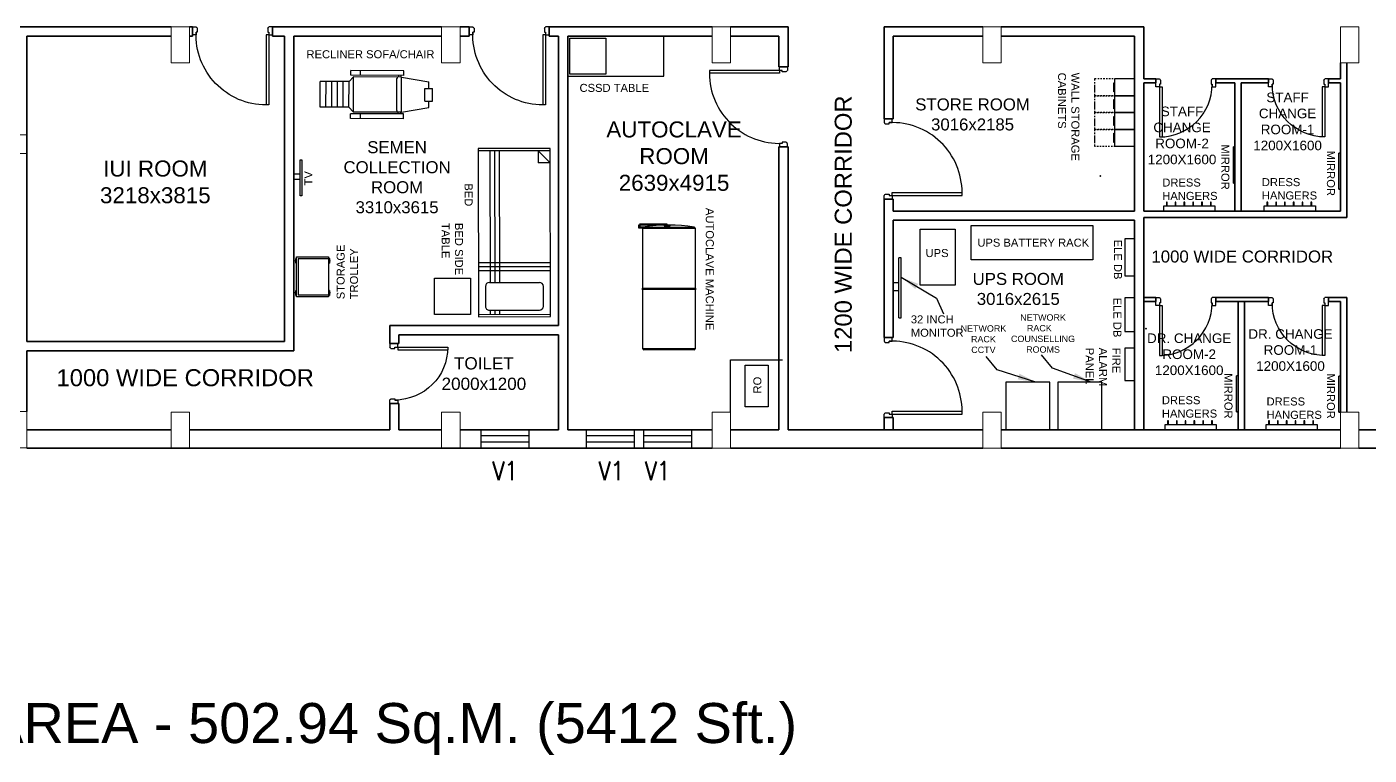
# Model space of a CAD drawing. Extents: x 2733443 to 3206532, y -1516114 to -1264405.
# Drawn here: x 2995342 to 3012115, y -1505998 to -1496903 of the extents above; entities that cross this region are included whole.
import ezdxf
from ezdxf.enums import TextEntityAlignment as Align

# ---------------------------------------------------------------- set-up
doc = ezdxf.new("R2010")
doc.units = 0
doc.header["$MEASUREMENT"] = 0
doc.linetypes.add('1', pattern=[0, 0, 0])
doc.linetypes.add('HIDDEN', pattern=[0.375, 0.25, -0.125])
doc.layers.get('0').update_dxf_attribs({"color": 250, "linetype": '1'})
for name, color, linetype, lineweight in [('Column', 162, 'Continuous', 13), ('medical equipment', 171, 'Continuous', 25), ('toi-fix', 46, 'Continuous', 9), ('WALL', 7, '1', 35)]:
    doc.layers.add(name, color=color, linetype=linetype, lineweight=lineweight)
for name, color, linetype in [('DOOR', 40, 'Continuous'), ('fun-text', 250, 'Continuous'), ('furniture', 33, 'Continuous'), ('TEXT', 5, '1'), ('V1', 7, 'Continuous')]:
    doc.layers.add(name, color=color, linetype=linetype)
doc.styles.add('ARIAL', font='arial.ttf')
doc.styles.add('ROMANS', font='romans.shx')
doc.dimstyles.get("Standard").update_dxf_attribs({"dimscale": 1.5, "dimtxt": 150, "dimasz": 150, "dimexe": 100, "dimexo": 100, "dimgap": 0.25, "dimtad": 0, "dimdec": 0, "dimzin": 0, "dimdsep": 46, "dimtxsty": 'ARIAL', "dimcen": 0.09, "dimdle": 100, "dimclrd": 7, "dimclre": 7, "dimclrt": 7, "dimadec": 0, "dimazin": 0, "dimtfac": 1, "dimtdec": 0, "dimtofl": 0, "dimtmove": 0, "dimatfit": 3, "dimfxl": 1, "dimtolj": 1, "dimtzin": 0, "dimarcsym": 0})

# ---------------------------------------------------------------- blocks, each defined once
blk = doc.blocks.new('A$C19B8274B')
at = {"layer": 'DOOR'}
for p, q in [((-45, 925), (-80, 925)), ((-80, 50), (-80, 925)), ((-45, 50), (-45, 925)), ((-45, 50), (-80, 50)), ((-955, -50), (-955, -47.5)), ((-940, -35), (-942.5, -35)), ((-60, -35), (-57.5, -35)), ((-45, -50), (-45, -47.5))]:
    blk.add_line(p, q, dxfattribs=at)
for points in [[(-940, 15), (-955, 15), (-955, 50), (-1000, 50), (-1000, -50), (-955, -50)], [(-940, -35), (-940, 15)], [(-60, 15), (-45, 15), (-45, 50), (0, 50), (0, -50), (-45, -50)], [(-60, -35), (-60, 15)]]:
    blk.add_lwpolyline(points, dxfattribs=at)
at = {"layer": 'DOOR', "color": 145}
blk.add_arc((-80, 50), 875, 90, 182.29244, dxfattribs=at)
at = {"layer": 'DOOR'}
for centre, start, end in [((-955, -35), 270, 0), ((-45, -35), 180, 270)]:
    blk.add_arc(centre, 12.5, start, end, dxfattribs=at)
blk = doc.blocks.new('750')
at = {"layer": 'DOOR'}
for p, q in [((-50, 705), (-47.5, 705)), ((-35, 690), (-35, 692.5)), ((-50, 45), (-47.5, 45)), ((-35, 60), (-35, 57.5)), ((50, 45), (50, 80)), ((50, 80), (675, 80)), ((50, 45), (675, 45)), ((675, 45), (675, 80))]:
    blk.add_line(p, q, dxfattribs=at)
for points in [[(15, 690), (15, 705), (50, 705), (50, 750), (-50, 750), (-50, 705)], [(-35, 690), (15, 690)], [(15, 60), (15, 45), (50, 45), (50, 0), (-50, 0), (-50, 45)], [(-35, 60), (15, 60)]]:
    blk.add_lwpolyline(points, dxfattribs=at)
for centre, start, end in [((-35, 705), 180, 270), ((-35, 45), 90, 180)]:
    blk.add_arc(centre, 12.5, start, end, dxfattribs=at)
at = {"layer": 'DOOR', "color": 145}
blk.add_arc((15, 45), 660, 0, 90, dxfattribs=at)
blk = doc.blocks.new('*U66')
at = {"layer": 'medical equipment', "linetype": 'ByBlock'}
for p, q in [((5, 22), (-5, 22)), ((-5, 22), (-5, -22)), ((5, -22), (5, 22))]:
    blk.add_line(p, q, dxfattribs=at)
blk = doc.blocks.new('*U67')
at = {"layer": 'medical equipment', "color": 0, "linetype": 'ByBlock', "lineweight": -2, "transparency": 16777216}
for p in [(0, 0), (110, 0), (220, 0), (330, 0), (440, 0), (550, 0)]:
    blk.add_blockref('*U66', p, dxfattribs=at)
blk = doc.blocks.new('*U68')
at = {"layer": 'medical equipment', "linetype": 'ByBlock'}
for p, q in [((5, 22), (-5, 22)), ((-5, 22), (-5, -22)), ((5, -22), (5, 22))]:
    blk.add_line(p, q, dxfattribs=at)
blk = doc.blocks.new('*U69')
at = {"layer": 'medical equipment', "color": 0, "linetype": 'ByBlock', "lineweight": -2, "transparency": 16777216}
for p in [(0, 0), (110, 0), (220, 0), (330, 0), (440, 0), (550, 0)]:
    blk.add_blockref('*U68', p, dxfattribs=at)
blk = doc.blocks.new('*U70')
at = {"layer": 'medical equipment', "linetype": 'ByBlock'}
for p, q in [((5, 22), (-5, 22)), ((-5, 22), (-5, -22)), ((5, -22), (5, 22))]:
    blk.add_line(p, q, dxfattribs=at)
blk = doc.blocks.new('*U71')
at = {"layer": 'medical equipment', "color": 0, "linetype": 'ByBlock', "lineweight": -2, "transparency": 16777216}
for p in [(0, 0), (110, 0), (220, 0), (330, 0), (440, 0), (550, 0)]:
    blk.add_blockref('*U70', p, dxfattribs=at)
blk = doc.blocks.new('*U72')
at = {"layer": 'medical equipment', "linetype": 'ByBlock'}
for p, q in [((5, 22), (-5, 22)), ((-5, 22), (-5, -22)), ((5, -22), (5, 22))]:
    blk.add_line(p, q, dxfattribs=at)
blk = doc.blocks.new('*U73')
at = {"layer": 'medical equipment', "color": 0, "linetype": 'ByBlock', "lineweight": -2, "transparency": 16777216}
for p in [(0, 0), (110, 0), (220, 0), (330, 0), (440, 0), (550, 0)]:
    blk.add_blockref('*U72', p, dxfattribs=at)
blk = doc.blocks.new('EQUIPMENT')
at = {"layer": 'furniture'}
for p, q in [((-29493, 5145), (-29493, 4645)), ((-29468, 5120), (-29018, 5120)), ((-29468, 4670), (-29468, 5120)), ((-29018, 5120), (-29018, 4670)), ((-28293, 4645), (-28293, 5145)), ((-31541, 4713), (-32203, 4716)), ((-32203, 4656), (-32203, 4716)), ((-32082, 4656), (-32081, 4716)), ((-31542, 4653), (-31541, 4713)), ((-32586, 4258), (-32585, 4578)), ((-32225, 4576), (-32585, 4578)), ((-32514, 4257), (-32513, 4577)), ((-32442, 4257), (-32441, 4577)), ((-32370, 4257), (-32369, 4577)), ((-32298, 4257), (-32297, 4577)), ((-32226, 4256), (-32225, 4576)), ((-32225, 4576), (-32169, 4636)), ((-31542, 4653), (-32203, 4656)), ((-32171, 4196), (-32169, 4636)), ((-31569, 4633), (-32169, 4636)), ((-31629, 4216), (-31627, 4617)), ((-31609, 4654), (-31609, 4634)), ((-31577, 4653), (-31577, 4633)), ((-31571, 4193), (-31569, 4633)), ((-31569, 4633), (-31229, 4572)), ((-31229, 4492), (-31229, 4572)), ((-29493, 4645), (-28293, 4645)), ((-29018, 4670), (-29468, 4670)), ((-31278, 4332), (-31277, 4492)), ((-31277, 4492), (-31181, 4492)), ((-31182, 4332), (-31181, 4492)), ((-32226, 4256), (-32586, 4258)), ((-32171, 4196), (-32226, 4256)), ((-31571, 4193), (-32171, 4196)), ((-31611, 4174), (-31611, 4194)), ((-31579, 4173), (-31579, 4193)), ((-31571, 4193), (-31230, 4252)), ((-31278, 4332), (-31182, 4332)), ((-31230, 4252), (-31230, 4332)), ((-31544, 4173), (-32205, 4176)), ((-32205, 4116), (-32205, 4176)), ((-31544, 4113), (-32205, 4116)), ((-32084, 4116), (-32084, 4176)), ((-31544, 4113), (-31544, 4173)), ((-29711, 3742), (-30611, 3741)), ((-30611, 3741), (-30608, 1641)), ((-29711, 3712), (-30611, 3711)), ((-30459, 2068), (-30461, 3711)), ((-30400, 2068), (-30402, 3712)), ((-30341, 2068), (-30343, 3712)), ((-29711, 3562), (-29861, 3712)), ((-29861, 3712), (-29861, 3562)), ((-29708, 1642), (-29711, 3742)), ((-29711, 3562), (-29861, 3562)), ((-22045, 2960), (-22045, 3026)), ((-22045, 3026), (-21405, 3026)), ((-21405, 3026), (-21405, 2960)), ((-20788, 2960), (-20788, 3026)), ((-20788, 3026), (-20148, 3026)), ((-20148, 3026), (-20148, 2960)), ((-28603, 2784), (-28603, 2747)), ((-28603, 2748), (-28603, 2784)), ((-28554, 2747), (-28603, 2747)), ((-28252, 2797), (-28590, 2797)), ((-28590, 2772), (-28590, 2759)), ((-28548, 2759), (-28590, 2759)), ((-28252, 2784), (-28578, 2784)), ((-28554, 1993), (-28554, 2747)), ((-28554, 2747), (-27901, 2747)), ((-28548, 2759), (-27907, 2759)), ((-28542, 2747), (-28542, 2759)), ((-28540, 2747), (-28540, 2759)), ((-28512, 2747), (-28512, 2759)), ((-28510, 2747), (-28510, 2759)), ((-28461, 2747), (-28461, 2759)), ((-28459, 2747), (-28459, 2759)), ((-28385, 2747), (-28385, 2759)), ((-28382, 2747), (-28382, 2759)), ((-28289, 2784), (-28289, 2777)), ((-28252, 2784), (-28289, 2777)), ((-28289, 2777), (-28214, 2777)), ((-28262, 2747), (-28262, 2759)), ((-28260, 2747), (-28260, 2759)), ((-28252, 2784), (-28252, 2797)), ((-28214, 2777), (-28252, 2784)), ((-28214, 2777), (-28214, 2783)), ((-28088, 2747), (-28088, 2759)), ((-28085, 2747), (-28085, 2759)), ((-28011, 2747), (-28011, 2759)), ((-28009, 2747), (-28009, 2759)), ((-27960, 2747), (-27960, 2759)), ((-27958, 2747), (-27958, 2759)), ((-27930, 2747), (-27930, 2759)), ((-27928, 2747), (-27928, 2759)), ((-27901, 2748), (-27901, 1993)), ((-29709, 2315), (-30609, 2314)), ((-29709, 2265), (-30609, 2264)), ((-29709, 2215), (-30609, 2214)), ((-30521, 2019), (-30520, 1771)), ((-30471, 2068), (-29846, 2069)), ((-29797, 1772), (-29797, 2019)), ((-28561, 1985), (-28561, 1988)), ((-27898, 1993), (-28556, 1993)), ((-27898, 1980), (-28556, 1980)), ((-28554, 1239), (-28554, 1980)), ((-28542, 1980), (-28542, 1993)), ((-28540, 1980), (-28540, 1993)), ((-28512, 1980), (-28512, 1993)), ((-28510, 1980), (-28510, 1993)), ((-28461, 1980), (-28461, 1993)), ((-28459, 1980), (-28459, 1993)), ((-28385, 1980), (-28385, 1993)), ((-28382, 1980), (-28382, 1993)), ((-28262, 1980), (-28262, 1993)), ((-28260, 1980), (-28260, 1993)), ((-28088, 1980), (-28088, 1993)), ((-28085, 1980), (-28085, 1993)), ((-28011, 1980), (-28011, 1993)), ((-28009, 1980), (-28009, 1993)), ((-27960, 1980), (-27960, 1993)), ((-27958, 1980), (-27958, 1993)), ((-27930, 1980), (-27930, 1993)), ((-27928, 1980), (-27928, 1993)), ((-27901, 1980), (-27901, 1239)), ((-27893, 1988), (-27893, 1985)), ((-30471, 1722), (-29846, 1723)), ((-30458, 1671), (-30458, 1722)), ((-30399, 1671), (-30399, 1722)), ((-30340, 1671), (-30340, 1722)), ((-30608, 1670), (-29708, 1671)), ((-30608, 1641), (-29708, 1642)), ((-27901, 1239), (-28554, 1239)), ((-28542, 1227), (-28542, 1239)), ((-27914, 1227), (-28541, 1227)), ((-28540, 1227), (-28540, 1239)), ((-28512, 1227), (-28512, 1239)), ((-28510, 1227), (-28510, 1239)), ((-28461, 1227), (-28461, 1239)), ((-28459, 1227), (-28459, 1239)), ((-28385, 1227), (-28385, 1239)), ((-28382, 1227), (-28382, 1239)), ((-28262, 1227), (-28262, 1239)), ((-28260, 1227), (-28260, 1239)), ((-28088, 1227), (-28088, 1239)), ((-28085, 1227), (-28085, 1239)), ((-28011, 1227), (-28011, 1239)), ((-28009, 1227), (-28009, 1239)), ((-27960, 1227), (-27960, 1239)), ((-27958, 1227), (-27958, 1239)), ((-27930, 1227), (-27930, 1239)), ((-27928, 1227), (-27928, 1239)), ((-27457, 450), (-27457, 1100)), ((-27457, 1100), (-26807, 1100)), ((-27277, 1035), (-26987, 1035)), ((-27277, 515), (-27277, 1035)), ((-26987, 1035), (-26987, 515)), ((-26987, 515), (-27277, 515)), ((-22029, 230), (-22029, 296)), ((-22029, 296), (-21389, 296)), ((-21389, 296), (-21389, 230)), ((-20766, 230), (-20766, 296)), ((-20766, 296), (-20126, 296)), ((-20126, 296), (-20126, 230))]:
    blk.add_line(p, q, dxfattribs=at)
at = {"layer": 'furniture', "linetype": 'Continuous', "lineweight": -3}
for p, q in [((-22888, 4611), (-22910, 4611)), ((-22910, 4611), (-22910, 4589)), ((-22910, 4571), (-22910, 4553)), ((-22910, 4536), (-22910, 4440)), ((-22853, 4611), (-22870, 4611)), ((-22818, 4611), (-22835, 4611)), ((-22782, 4611), (-22800, 4611)), ((-22747, 4611), (-22765, 4611)), ((-22712, 4611), (-22730, 4611)), ((-22677, 4611), (-22694, 4611)), ((-22668, 4562), (-22659, 4562)), ((-22668, 4449), (-22668, 4562)), ((-22409, 4611), (-22659, 4611)), ((-22659, 4611), (-22659, 4400)), ((-22409, 4400), (-22409, 4611)), ((-22910, 4422), (-22910, 4400)), ((-22888, 4400), (-22910, 4400)), ((-22910, 4400), (-22910, 4378)), ((-22910, 4400), (-22897, 4400)), ((-22879, 4400), (-22861, 4400)), ((-22853, 4400), (-22870, 4400)), ((-22844, 4400), (-22826, 4400)), ((-22818, 4400), (-22835, 4400)), ((-22809, 4400), (-22791, 4400)), ((-22782, 4400), (-22800, 4400)), ((-22774, 4400), (-22756, 4400)), ((-22747, 4400), (-22765, 4400)), ((-22738, 4400), (-22721, 4400)), ((-22712, 4400), (-22730, 4400)), ((-22703, 4400), (-22686, 4400)), ((-22677, 4400), (-22694, 4400)), ((-22659, 4449), (-22668, 4449)), ((-22668, 4400), (-22659, 4400)), ((-22409, 4400), (-22659, 4400)), ((-22659, 4400), (-22659, 4190)), ((-22659, 4400), (-22409, 4400)), ((-22409, 4190), (-22409, 4400)), ((-22910, 4361), (-22910, 4343)), ((-22910, 4326), (-22910, 4229)), ((-22910, 4212), (-22910, 4190)), ((-22668, 4352), (-22659, 4352)), ((-22668, 4238), (-22668, 4352)), ((-22659, 4238), (-22668, 4238)), ((-22888, 4190), (-22910, 4190)), ((-22910, 4190), (-22910, 4168)), ((-22910, 4190), (-22897, 4190)), ((-22910, 4150), (-22910, 4133)), ((-22910, 4115), (-22910, 4019)), ((-22879, 4190), (-22861, 4190)), ((-22853, 4190), (-22870, 4190)), ((-22844, 4190), (-22826, 4190)), ((-22818, 4190), (-22835, 4190)), ((-22809, 4190), (-22791, 4190)), ((-22782, 4190), (-22800, 4190)), ((-22774, 4190), (-22756, 4190)), ((-22747, 4190), (-22765, 4190)), ((-22738, 4190), (-22721, 4190)), ((-22712, 4190), (-22730, 4190)), ((-22703, 4190), (-22686, 4190)), ((-22677, 4190), (-22694, 4190)), ((-22668, 4190), (-22659, 4190)), ((-22668, 4142), (-22659, 4142)), ((-22668, 4028), (-22668, 4142)), ((-22659, 4028), (-22668, 4028)), ((-22409, 4190), (-22659, 4190)), ((-22659, 4190), (-22659, 3980)), ((-22659, 4190), (-22409, 4190)), ((-22409, 3980), (-22409, 4190)), ((-22910, 4002), (-22910, 3980)), ((-22888, 3980), (-22910, 3980)), ((-22910, 3980), (-22910, 3958)), ((-22910, 3980), (-22897, 3980)), ((-22910, 3940), (-22910, 3922)), ((-22910, 3905), (-22910, 3809)), ((-22879, 3980), (-22861, 3980)), ((-22853, 3980), (-22870, 3980)), ((-22844, 3980), (-22826, 3980)), ((-22818, 3980), (-22835, 3980)), ((-22809, 3980), (-22791, 3980)), ((-22782, 3980), (-22800, 3980)), ((-22774, 3980), (-22756, 3980)), ((-22747, 3980), (-22765, 3980)), ((-22738, 3980), (-22721, 3980)), ((-22712, 3980), (-22730, 3980)), ((-22703, 3980), (-22686, 3980)), ((-22677, 3980), (-22694, 3980)), ((-22668, 3980), (-22659, 3980)), ((-22668, 3931), (-22659, 3931)), ((-22668, 3818), (-22668, 3931)), ((-22409, 3980), (-22659, 3980)), ((-22659, 3980), (-22659, 3769)), ((-22659, 3980), (-22409, 3980)), ((-22409, 3769), (-22409, 3980)), ((-22910, 3791), (-22910, 3769)), ((-22910, 3769), (-22897, 3769)), ((-22879, 3769), (-22861, 3769)), ((-22844, 3769), (-22826, 3769)), ((-22809, 3769), (-22791, 3769)), ((-22774, 3769), (-22756, 3769)), ((-22738, 3769), (-22721, 3769)), ((-22703, 3769), (-22686, 3769)), ((-22659, 3818), (-22668, 3818)), ((-22668, 3769), (-22659, 3769)), ((-22659, 3769), (-22409, 3769))]:
    blk.add_line(p, q, dxfattribs=at)
at = {"layer": 'furniture', "lineweight": -3}
for p, q in [((-21155, 3760), (-21175, 3760)), ((-21175, 3310), (-21175, 3760)), ((-32837, 3598), (-32817, 3598)), ((-32837, 3148), (-32837, 3598)), ((-32817, 3598), (-32817, 3148)), ((-19836, 3682), (-19856, 3682)), ((-19856, 3232), (-19856, 3682)), ((-32837, 3422), (-32917, 3422)), ((-32917, 3359), (-32837, 3359)), ((-21175, 3310), (-21155, 3310)), ((-21155, 3310), (-21175, 3310)), ((-19856, 3232), (-19836, 3232)), ((-19836, 3232), (-19856, 3232)), ((-32817, 3148), (-32837, 3148)), ((-25090, 2034), (-25090, 2734)), ((-25090, 2734), (-24650, 2734)), ((-24650, 2734), (-24650, 2034)), ((-24451, 2779), (-22931, 2779)), ((-24451, 2349), (-24451, 2779)), ((-22931, 2779), (-22931, 2349)), ((-22409, 2613), (-22529, 2613)), ((-22529, 2613), (-22529, 2153)), ((-25355, 1627), (-25355, 2377)), ((-25325, 2377), (-25355, 2377)), ((-25325, 1627), (-25325, 2377)), ((-22931, 2349), (-24451, 2349)), ((-31158, 1670), (-31159, 2120)), ((-31159, 2120), (-30709, 2120)), ((-30709, 2120), (-30708, 1670)), ((-25355, 2063), (-25425, 2063)), ((-24650, 2034), (-25090, 2034)), ((-22529, 2153), (-22409, 2153)), ((-25425, 1966), (-25355, 1966)), ((-22409, 1877), (-22529, 1877)), ((-22529, 1877), (-22529, 1457)), ((-30708, 1670), (-31158, 1670)), ((-25425, 1627), (-25425, 1627)), ((-25355, 1627), (-25325, 1627)), ((-22529, 1457), (-22409, 1457)), ((-22409, 1246), (-22529, 1246)), ((-22529, 1246), (-22529, 846)), ((-22529, 846), (-22409, 846)), ((-21116, 903), (-21136, 903)), ((-21136, 453), (-21136, 903)), ((-19836, 900), (-19856, 900)), ((-19856, 450), (-19856, 900)), ((-23469, 825), (-24019, 825)), ((-24019, 825), (-24019, 225)), ((-23469, 225), (-23469, 825)), ((-22819, 825), (-23369, 825)), ((-23369, 825), (-23369, 225)), ((-22819, 225), (-22819, 825)), ((-21136, 453), (-21116, 453)), ((-21116, 453), (-21136, 453)), ((-19856, 450), (-19836, 450)), ((-19836, 450), (-19856, 450))]:
    blk.add_line(p, q, dxfattribs=at)
at = {"layer": 'furniture', "ltscale": 0.75}
for p, q in [((-32892, 2368), (-32880, 2368)), ((-32892, 2368), (-32892, 2308)), ((-32892, 2367), (-32880, 2367)), ((-32892, 2366), (-32880, 2366)), ((-32892, 2364), (-32880, 2364)), ((-32892, 2363), (-32880, 2363)), ((-32892, 2360), (-32880, 2360)), ((-32892, 2357), (-32880, 2357)), ((-32892, 2353), (-32880, 2353)), ((-32880, 1889), (-32880, 2389)), ((-32880, 2389), (-32480, 2389)), ((-32861, 2369), (-32861, 1908)), ((-32861, 2369), (-32480, 2369)), ((-32480, 2389), (-32480, 1889)), ((-32468, 2368), (-32480, 2368)), ((-32468, 2367), (-32480, 2367)), ((-32468, 2366), (-32480, 2366)), ((-32468, 2364), (-32480, 2364)), ((-32468, 2363), (-32480, 2363)), ((-32468, 2360), (-32480, 2360)), ((-32468, 2357), (-32480, 2357)), ((-32468, 2353), (-32480, 2353)), ((-32468, 2368), (-32468, 2308)), ((-32892, 2348), (-32880, 2348)), ((-32892, 2342), (-32880, 2342)), ((-32892, 2334), (-32880, 2334)), ((-32892, 2328), (-32880, 2328)), ((-32892, 2323), (-32880, 2323)), ((-32892, 2319), (-32880, 2319)), ((-32892, 2316), (-32880, 2316)), ((-32892, 2313), (-32880, 2313)), ((-32892, 2312), (-32880, 2312)), ((-32892, 2310), (-32880, 2310)), ((-32892, 2309), (-32880, 2309)), ((-32892, 2308), (-32880, 2308)), ((-32468, 2348), (-32480, 2348)), ((-32468, 2342), (-32480, 2342)), ((-32468, 2334), (-32480, 2334)), ((-32468, 2328), (-32480, 2328)), ((-32468, 2323), (-32480, 2323)), ((-32468, 2319), (-32480, 2319)), ((-32468, 2316), (-32480, 2316)), ((-32468, 2313), (-32480, 2313)), ((-32468, 2312), (-32480, 2312)), ((-32468, 2310), (-32480, 2310)), ((-32468, 2309), (-32480, 2309)), ((-32468, 2308), (-32480, 2308)), ((-32892, 1967), (-32880, 1967)), ((-32892, 1967), (-32892, 1907)), ((-32892, 1966), (-32880, 1966)), ((-32892, 1965), (-32880, 1965)), ((-32892, 1963), (-32880, 1963)), ((-32892, 1962), (-32880, 1962)), ((-32892, 1959), (-32880, 1959)), ((-32892, 1956), (-32880, 1956)), ((-32892, 1952), (-32880, 1952)), ((-32892, 1947), (-32880, 1947)), ((-32892, 1941), (-32880, 1941)), ((-32892, 1933), (-32880, 1933)), ((-32892, 1927), (-32880, 1927)), ((-32892, 1922), (-32880, 1922)), ((-32892, 1918), (-32880, 1918)), ((-32892, 1915), (-32880, 1915)), ((-32892, 1912), (-32880, 1912)), ((-32892, 1911), (-32880, 1911)), ((-32892, 1909), (-32880, 1909)), ((-32892, 1908), (-32880, 1908)), ((-32892, 1907), (-32880, 1907)), ((-32892, 1907), (-32880, 1907)), ((-32480, 1889), (-32880, 1889)), ((-32480, 1908), (-32861, 1908)), ((-32468, 1967), (-32480, 1967)), ((-32468, 1966), (-32480, 1966)), ((-32468, 1965), (-32480, 1965)), ((-32468, 1963), (-32480, 1963)), ((-32468, 1962), (-32480, 1962)), ((-32468, 1959), (-32480, 1959)), ((-32468, 1956), (-32480, 1956)), ((-32468, 1952), (-32480, 1952)), ((-32468, 1947), (-32480, 1947)), ((-32468, 1941), (-32480, 1941)), ((-32468, 1933), (-32480, 1933)), ((-32468, 1927), (-32480, 1927)), ((-32468, 1922), (-32480, 1922)), ((-32468, 1918), (-32480, 1918)), ((-32468, 1915), (-32480, 1915)), ((-32468, 1912), (-32480, 1912)), ((-32468, 1911), (-32480, 1911)), ((-32468, 1909), (-32480, 1909)), ((-32468, 1908), (-32480, 1908)), ((-32468, 1907), (-32480, 1907)), ((-32468, 1967), (-32468, 1907))]:
    blk.add_line(p, q, dxfattribs=at)
at = {"layer": 'furniture'}
for centre, radius, start, end in [((-31594, 4614), 32.8, 144.1434, 184.6717), ((-31596, 4213), 32.8, 174.8377, 215.366), ((-28590, 2784), 12.6, 90, 180), ((-28578, 2772), 12.6, 90, 180), ((-28224, 684), 2100, 81.4424, 98.8708), ((-27914, 2748), 12.6, 0, 80.8092), ((-30471, 2019), 49.2, 90.0683, 180.0683), ((-29846, 2019), 49.2, 0.0683, 90.0683), ((-28556, 1988), 5.02, 90, 180), ((-28556, 1985), 5.02, 180, 270), ((-27898, 1988), 5.02, 0, 90), ((-27898, 1985), 5.02, 270, 0), ((-30471, 1771), 49.2, 180.0683, 270.0683), ((-29846, 1772), 49.2, 270.0683, 0.0683), ((-28541, 1239), 12.6, 180, 270), ((-27914, 1239), 12.6, 270, 0)]:
    blk.add_arc(centre, radius, start, end, dxfattribs=at)
at = {"layer": 'furniture', "ltscale": 0.75}
for centre, start, end in [((-32806, 2338), 161.0754, 198.9247), ((-32554, 2338), 341.0754, 18.9247), ((-32806, 1937), 161.0754, 198.9247), ((-32554, 1937), 341.0754, 18.9247)]:
    blk.add_arc(centre, 91.1, start, end, dxfattribs=at)
at = {"layer": 'fun-text', "lineweight": -3, "style": 'ARIAL'}
for s, width, heights, insert, char_height, attachment_point in [('RECLINER SOFA/CHAIR', 1695.61, [0], (-32757, 4968), 100, 1), ('CSSD TABLE', 1006.54, [0], (-29345, 4548), 100, 1), ('DRESS \\PHANGERS', 1347.79, [0], (-22063, 3366), 100, 1), ('DRESS \\PHANGERS', 1347.79, [0], (-20819, 3371), 100, 1), ('UPS BATTERY RACK', 1608.86, [0], (-24374, 2514), 100, 7), ('UPS', 488.69, [0], (-25021, 2384), 100, 7), ('32 INCH MONITOR', 548.5, [0], (-25205, 1389), 100, 7), ('\\pxqc;NETWORK RACK    CCTV', 100, [751], (-24248, 1534), 80, 3), ('\\pxqc;NETWORK RACK    COUNSELLING\\PROOMS', 898.13, [751], (-23104, 1671), 80, 3), ('DRESS\\PHANGERS', 1347.79, [0], (-22068, 648), 100, 1), ('DRESS \\PHANGERS', 1347.79, [0], (-20760, 632), 100, 1)]:
    blk.add_mtext_dynamic_manual_height_columns(s, width=width, gutter_width=1375, heights=heights, dxfattribs=dict(at, insert=insert, char_height=char_height, attachment_point=attachment_point))
at = {"layer": 'fun-text', "lineweight": -3, "char_height": 100, "style": 'ARIAL'}
for s, width, heights, insert, attachment_point, rotation in [('WALL STORAGE CABINETS', 1631.65, [0], (-23099, 4688), 1, 270), ('MIRROR', 782.78, [113], (-21225, 3792), 1, 270), ('MIRROR', 782.78, [113], (-19906, 3714), 1, 270), ('TV', 903.5, [0], (-32784, 3280), 1, 90), ('BED', 903.5, [0], (-30681, 3306), 1, 270.0683), ('AUTOCLAVE MACHINE', 2343.12, [0], (-27667, 2999), 1, 270), ('BED SIDE TABLE', 903.5, [0], (-30801, 2812), 1, 270.0683), ('STORAGE TROLLEY', 903.5, [0], (-32380, 1858), 1, 90), ('ELE DB', 548.5, [0], (-22667, 2602), 7, 270), ('ELE DB', 548.5, [0], (-22674, 1879), 7, 270), ('FIRE \\PALARM \\PPANEL', 554.09, [0], (-23019, 1253), 7, 270), ('RO', 1333.72, [0], (-27173, 682), 1, 90), ('MIRROR', 782.78, [113], (-21186, 935), 1, 270), ('MIRROR', 782.78, [113], (-19906, 932), 1, 270)]:
    blk.add_mtext_dynamic_manual_height_columns(s, width=width, gutter_width=1375, heights=heights, dxfattribs=dict(at, insert=insert, attachment_point=attachment_point, rotation=rotation))

msp = doc.modelspace()

# ---------------------------------------------------------------- linework, layer by layer
at = {"layer": 'Column'}
for points in [[(2997143.265, -1496903.4359), (2997373.265, -1496903.4359), (2997373.265, -1497353.4359), (2997143.265, -1497353.4359)], [(3000524.9317, -1496903.4359), (3000754.9317, -1496903.4359), (3000754.9317, -1497353.4359), (3000524.9317, -1497353.4359)], [(3003906.5984, -1496903.4359), (3004136.5984, -1496903.4359), (3004136.5984, -1497353.4359), (3003906.5984, -1497353.4359)], [(3007288.265, -1496903.4359), (3007518.265, -1496903.4359), (3007518.265, -1497353.4359), (3007288.265, -1497353.4359)], [(3011757.4267, -1496903.4359), (3011987.4267, -1496903.4359), (3011987.4267, -1497353.4359), (3011757.4267, -1497353.4359)], [(2995343.265, -1498253.4359), (2995343.265, -1498483.4359), (2994893.265, -1498483.4359), (2994893.265, -1498253.4359)], [(2995113.265, -1501708.4359), (2995343.265, -1501708.4359), (2995343.265, -1502158.4359), (2995113.265, -1502158.4359)], [(2997143.265, -1501713.4359), (2997373.265, -1501713.4359), (2997373.265, -1502163.4359), (2997143.265, -1502163.4359)], [(3000524.9317, -1501713.4359), (3000754.9317, -1501713.4359), (3000754.9317, -1502163.4359), (3000524.9317, -1502163.4359)], [(3003906.5984, -1501713.4359), (3004136.5984, -1501713.4359), (3004136.5984, -1502163.4359), (3003906.5984, -1502163.4359)], [(3007518.265, -1501713.4359), (3007288.265, -1501713.4359), (3007288.265, -1502163.4359), (3007518.265, -1502163.4359)], [(3011987.4267, -1501713.4359), (3011757.4267, -1501713.4359), (3011757.4267, -1502163.4359), (3011987.4267, -1502163.4359)]]:
    msp.add_lwpolyline(points, close=True, dxfattribs=at)
at = {"layer": 'V1', "linetype": 'HIDDEN', "ltscale": 0.5}
for p, q in [((3001616.1205, -1501933.4359), (3001016.1205, -1501933.4359)), ((3001016.1205, -1501933.4359), (3001016.1205, -1502163.4359)), ((3001616.1205, -1502008.4359), (3001016.1205, -1502008.4359)), ((3001616.1205, -1501933.4359), (3001616.1205, -1502163.4359)), ((3002931.2031, -1501933.4359), (3002331.2031, -1501933.4359)), ((3002331.2031, -1501933.4359), (3002331.2031, -1502163.4359)), ((3002931.2031, -1502008.4359), (3002331.2031, -1502008.4359)), ((3002931.2031, -1501933.4359), (3002931.2031, -1502163.4359)), ((3003648.8024, -1501933.4359), (3003048.8024, -1501933.4359)), ((3003048.8024, -1501933.4359), (3003048.8024, -1502163.4359)), ((3003648.8024, -1502008.4359), (3003048.8024, -1502008.4359)), ((3003648.8024, -1501933.4359), (3003648.8024, -1502163.4359)), ((3001616.1205, -1502088.4359), (3001016.1205, -1502088.4359)), ((3001616.1205, -1502163.4359), (3001016.1205, -1502163.4359)), ((3002931.2031, -1502088.4359), (3002331.2031, -1502088.4359)), ((3002931.2031, -1502163.4359), (3002331.2031, -1502163.4359)), ((3003648.8024, -1502088.4359), (3003048.8024, -1502088.4359)), ((3003648.8024, -1502163.4359), (3003048.8024, -1502163.4359))]:
    msp.add_line(p, q, dxfattribs=at)
at = {"layer": 'WALL'}
for p, q in [((2995343.265, -1496903.4359), (2994938.3491, -1496903.4359)), ((2997143.265, -1496903.4359), (2995343.265, -1496903.4359)), ((2997411.265, -1496903.4359), (2997373.265, -1496903.4359)), ((2997411.265, -1497018.4359), (2997411.265, -1496903.4359)), ((2999343.4367, -1496903.4359), (2998411.265, -1496903.4359)), ((2998411.265, -1497018.4359), (2998411.265, -1496903.4359)), ((2999343.4367, -1496903.4359), (3000524.9317, -1496903.4359)), ((3000869.9317, -1496903.4359), (3000754.9317, -1496903.4359)), ((3000754.9317, -1496903.4359), (3000869.9317, -1496903.4359)), ((3000869.9317, -1496903.4359), (3000869.9317, -1497018.4359)), ((3001894.265, -1496903.4359), (3001869.9317, -1496903.4359)), ((3001869.9317, -1497018.4359), (3001869.9317, -1496903.4359)), ((3002099.9317, -1496903.4359), (3001894.265, -1496903.4359)), ((3002249.9317, -1496903.4359), (3002099.9317, -1496903.4359)), ((3003906.5984, -1496903.4359), (3002249.9317, -1496903.4359)), ((3004853.5984, -1496903.4359), (3004136.5984, -1496903.4359)), ((3004853.5984, -1496903.4359), (3004853.5984, -1497403.4359)), ((3006053.5984, -1496903.4359), (3007288.265, -1496903.4359)), ((3006053.5984, -1496903.4359), (3006053.5984, -1498053.4359)), ((3007518.265, -1496903.4359), (3008884.4267, -1496903.4359)), ((3008884.4267, -1496903.4359), (3009299.4267, -1496903.4359)), ((3009299.4267, -1496903.4359), (3009299.4267, -1497553.4359)), ((2995343.265, -1497018.4359), (2995343.265, -1500748.4359)), ((2997143.265, -1497018.4359), (2995343.265, -1497018.4359)), ((2997411.265, -1497018.4359), (2997373.265, -1497018.4359)), ((2998561.265, -1497018.4359), (2998411.265, -1497018.4359)), ((2998561.265, -1497018.4359), (2998561.265, -1500833.4359)), ((2998676.265, -1497018.4359), (2998676.265, -1500948.4359)), ((2999458.4367, -1497018.4359), (2998676.265, -1497018.4359)), ((2999458.4367, -1497018.4359), (3000524.9317, -1497018.4359)), ((3000869.9317, -1497018.4359), (3000754.9317, -1497018.4359)), ((3001869.9317, -1497018.4359), (3001984.9317, -1497018.4359)), ((3001984.9317, -1497018.4359), (3001984.9317, -1500633.4359)), ((3002249.9317, -1497018.4359), (3002099.9317, -1497018.4359)), ((3002099.9317, -1497018.4359), (3002099.9317, -1499498.4359)), ((3003906.5984, -1497018.4359), (3002249.9317, -1497018.4359)), ((3004136.5984, -1497018.4359), (3004738.5984, -1497018.4359)), ((3004738.5984, -1497018.4359), (3004738.5984, -1497403.4359)), ((3006168.5984, -1497018.4359), (3007288.265, -1497018.4359)), ((3006168.5984, -1497018.4359), (3006168.5984, -1498053.4359)), ((3007518.265, -1497018.4359), (3008884.4267, -1497018.4359)), ((3008884.4267, -1497018.4359), (3009184.4267, -1497018.4359)), ((3009184.4267, -1497018.4359), (3009184.4267, -1499203.4359)), ((3004738.5984, -1497403.4359), (3004853.5984, -1497403.4359)), ((3011757.4267, -1497353.4359), (3011757.4267, -1497553.4359)), ((3011837.4267, -1497353.4359), (3011837.4267, -1499283.4359)), ((3009449.4267, -1497553.4359), (3009299.4267, -1497553.4359)), ((3009299.4267, -1497603.4359), (3009299.4267, -1499203.4359)), ((3009449.4267, -1497603.4359), (3009299.4267, -1497603.4359)), ((3009449.4267, -1497553.4359), (3009449.4267, -1497603.4359)), ((3010857.4267, -1497553.4359), (3010199.4267, -1497553.4359)), ((3010199.4267, -1497553.4359), (3010199.4267, -1497603.4359)), ((3010437.8459, -1497603.4359), (3010199.4267, -1497603.4359)), ((3010437.8459, -1497603.4359), (3010437.8459, -1499203.4359)), ((3010517.8459, -1497603.4359), (3010517.8459, -1499203.4359)), ((3010857.4267, -1497603.4359), (3010517.8459, -1497603.4359)), ((3010857.4267, -1497553.4359), (3010857.4267, -1497603.4359)), ((3011757.4267, -1497553.4359), (3011607.4267, -1497553.4359)), ((3011607.4267, -1497553.4359), (3011607.4267, -1497603.4359)), ((3011757.4267, -1497603.4359), (3011607.4267, -1497603.4359)), ((3011757.4267, -1497603.4359), (3011757.4267, -1499203.4359)), ((3006168.5984, -1498053.4359), (3006053.5984, -1498053.4359)), ((3004738.5984, -1498403.4359), (3004738.5984, -1501933.4359)), ((3004738.5984, -1498403.4359), (3004853.5984, -1498403.4359)), ((3004853.5984, -1498403.4359), (3004853.5984, -1501933.4359)), ((3006053.5984, -1499053.4359), (3006053.5984, -1500783.4359)), ((3006168.5984, -1499053.4359), (3006053.5984, -1499053.4359)), ((3006168.5984, -1499053.4359), (3006168.5984, -1499203.4359)), ((3006168.5984, -1499203.4359), (3009184.4267, -1499203.4359)), ((3006168.5984, -1499318.4359), (3006168.5984, -1499418.4359)), ((3006168.5984, -1499318.4359), (3009184.4267, -1499318.4359)), ((3009184.4267, -1499318.4359), (3009184.4267, -1499418.4359)), ((3011757.4267, -1499203.4359), (3009299.4267, -1499203.4359)), ((3009299.4267, -1499283.4359), (3009299.4267, -1501933.4359)), ((3011837.4267, -1499283.4359), (3009299.4267, -1499283.4359)), ((3002099.9317, -1499498.4359), (3002099.9317, -1501933.4359)), ((3006168.5984, -1499418.4359), (3006168.5984, -1500783.4359)), ((3009184.4267, -1499418.4359), (3009184.4267, -1501933.4359)), ((3009299.4267, -1501933.4359), (3009299.4267, -1499533.4359)), ((3009449.4267, -1500283.4359), (3009299.4267, -1500283.4359)), ((3009449.4267, -1500333.4359), (3009299.4267, -1500333.4359)), ((3009449.4267, -1500283.4359), (3009449.4267, -1500333.4359)), ((3010199.4267, -1500283.4359), (3010199.4267, -1500333.4359)), ((3010199.4267, -1500283.4359), (3010857.4267, -1500283.4359)), ((3010460.3459, -1500333.4359), (3010199.4267, -1500333.4359)), ((3010857.4267, -1500333.4359), (3010460.3459, -1500333.4359)), ((3010477.028, -1500333.4359), (3010477.028, -1501933.4359)), ((3010557.028, -1500333.4359), (3010557.028, -1501933.4359)), ((3010857.4267, -1500333.4359), (3010857.4267, -1500283.4359)), ((3011837.4267, -1500283.4359), (3011607.4267, -1500283.4359)), ((3011607.4267, -1500333.4359), (3011607.4267, -1500283.4359)), ((3011757.4267, -1500333.4359), (3011607.4267, -1500333.4359)), ((3011757.4267, -1500333.4359), (3011757.4267, -1501713.4359)), ((3011837.4267, -1500283.4359), (3011837.4267, -1501713.4359)), ((2999876.265, -1500633.4359), (2999876.265, -1500748.4359)), ((2999876.265, -1500633.4359), (3001984.9317, -1500633.4359)), ((2999876.265, -1500643.4359), (2999876.265, -1500858.4359)), ((2995343.265, -1500748.4359), (2995343.265, -1500833.4359)), ((2998561.265, -1500833.4359), (2995343.265, -1500833.4359)), ((2999876.265, -1500858.4359), (2999991.265, -1500858.4359)), ((2999991.265, -1500858.4359), (2999991.265, -1500748.4359)), ((2999991.265, -1500748.4359), (3001984.9317, -1500748.4359)), ((3001984.9317, -1500748.4359), (3001984.9317, -1501933.4359)), ((3006168.5984, -1500783.4359), (3006053.5984, -1500783.4359)), ((2995343.265, -1500948.4359), (2995343.265, -1501708.4359)), ((2995343.265, -1500948.4359), (2998676.265, -1500948.4359)), ((2999876.265, -1501933.4359), (2999876.265, -1501608.4359)), ((2999876.265, -1501608.4359), (2999991.265, -1501608.4359)), ((2999991.265, -1501608.4359), (2999991.265, -1501933.4359)), ((3006053.5984, -1501783.4359), (3006053.5984, -1501933.4359)), ((3006168.5984, -1501783.4359), (3006053.5984, -1501783.4359)), ((3006168.5984, -1501783.4359), (3006168.5984, -1501933.4359)), ((2997143.265, -1501933.4359), (2995343.265, -1501933.4359)), ((2999343.4367, -1501933.4359), (2997373.265, -1501933.4359)), ((2999876.265, -1501933.4359), (2999343.4367, -1501933.4359)), ((3000524.9317, -1501933.4359), (2999991.265, -1501933.4359)), ((3001984.9317, -1501933.4359), (3000754.9317, -1501933.4359)), ((3002406.5984, -1501933.4359), (3002099.9317, -1501933.4359)), ((3003906.5984, -1501933.4359), (3002406.5984, -1501933.4359)), ((3004738.5984, -1501933.4359), (3004136.5984, -1501933.4359)), ((3005336.5984, -1501933.4359), (3004853.5984, -1501933.4359)), ((3007288.265, -1501933.4359), (3005336.5984, -1501933.4359)), ((3009184.4267, -1501933.4359), (3007518.265, -1501933.4359)), ((3009354.9317, -1501933.4359), (3009083.265, -1501933.4359)), ((3011757.4267, -1501933.4359), (3009354.9317, -1501933.4359)), ((3013087.4267, -1501933.4359), (3011987.4267, -1501933.4359)), ((3003906.5984, -1502163.4359), (2995343.265, -1502163.4359)), ((3003906.5984, -1502163.4359), (2997373.265, -1502163.4359)), ((3007288.265, -1502163.4359), (3004136.5984, -1502163.4359)), ((3007518.265, -1502163.4359), (3011757.4267, -1502163.4359)), ((3011987.4267, -1502163.4359), (3016226.5884, -1502163.4359))]:
    msp.add_line(p, q, dxfattribs=at)
for p in [(3008756.7021, -1498766.7692), (3009327.6854, -1500672.3209)]:
    msp.add_point(p, dxfattribs=at)

# ---------------------------------------------------------------- block references
at = {"color": 240, "true_color": 0xed1f24}
msp.add_blockref('EQUIPMENT', (3031593.1809, -1502163.4359), dxfattribs=at)
at = {"layer": 'DOOR', "linetype": 'Continuous', "xscale": -1, "rotation": 180}
for p in [(2998411.265, -1496953.4359), (3001869.9317, -1496953.4359)]:
    msp.add_blockref('A$C19B8274B', p, dxfattribs=at)
at = {"layer": 'DOOR', "linetype": 'Continuous'}
for p, rotation in [((3004796.0984, -1497403.4359), 89.99999999999999), ((3006103.5984, -1499053.4359), 270), ((3006103.5984, -1501783.4359), 270)]:
    msp.add_blockref('A$C19B8274B', p, dxfattribs=dict(at, rotation=rotation))
at = {"layer": 'DOOR', "rotation": 270}
for p in [(3009449.4267, -1497603.4359), (3009449.4267, -1500333.4359)]:
    msp.add_blockref('750', p, dxfattribs=at)
at = {"layer": 'DOOR', "xscale": -1}
for p, rotation in [((3011607.4267, -1497603.4359), 90), ((3011607.4267, -1500333.4359), 90), ((2999926.265, -1500858.4359), 180)]:
    msp.add_blockref('750', p, dxfattribs=dict(at, rotation=rotation))
at = {"layer": 'medical equipment', "linetype": 'ByBlock'}
for name, p in [('*U67', (3009585.7474, -1499115.4535)), ('*U69', (3010842.5343, -1499115.4535)), ('*U71', (3009601.3858, -1501845.4535)), ('*U73', (3010864.3934, -1501845.4535))]:
    msp.add_blockref(name, p, dxfattribs=at)

# ---------------------------------------------------------------- texts
at = {"layer": 'TEXT', "style": 'ARIAL'}
msp.add_text('1200 WIDE CORRIDOR', height=212.5, rotation=90, dxfattribs=at).set_placement((3005713.1592, -1499368.2504), align=Align.BOTTOM_CENTER)
for height, p in [(150, (3010529.794, -1499891.2986)), (212.5, (2997320.9295, -1501454.3333))]:
    msp.add_text('1000 WIDE CORRIDOR', height=height, dxfattribs=at).set_placement(p, align=Align.BOTTOM_CENTER)
at = {"layer": 'TEXT', "attachment_point": 5, "style": 'ARIAL'}
for s, insert, char_height, width in [('STORE ROOM\\P3016x2185', (3007159.3716, -1497997.7826), 150, 2061.081547), ('STAFF CHANGE\\PROOM-1\\P1200X1600', (3011095.7362, -1498085.1264), 120, 1082.252715), ('STAFF CHANGE\\PROOM-2\\P1200X1600', (3009777.0872, -1498259.6975), 120, 1089.045933), ('AUTOCLAVE\\PROOM\\P2639x4915', (3003429.4894, -1498518.8918), 200, 1382.810368), ('SEMEN COLLECTION ROOM 3310x3615', (2999968.2624, -1498781.9), 150, 1520.4551), ('IUI ROOM 3218x3815', (2996947.4779, -1498840.4898), 200, 2091.40159), ('UPS ROOM\\P3016x2615', (3007730.8366, -1500177.0229), 150, 2253.017537), ('DR. CHANGE\\PROOM-1\\P1200X1600', (3011132.3385, -1500939.6442), 120, 1786.825377), ('DR. CHANGE\\PROOM-2\\P1200X1600', (3009866.2207, -1500992.4841), 120, 1786.825377), ('TOILET\\P2000x1200', (3001053.1135, -1501233.8558), 153, 1626.955662), ('PLINTH AREA - 502.94 Sq.M. (5412 Sft.)', (2998561.7722, -1505672.2946), 500, 16142.689333)]:
    msp.add_mtext(s, dxfattribs=dict(at, insert=insert, char_height=char_height, width=width))
at = {"layer": 'V1', "color": 7, "style": 'ROMANS', "width": 0.85}
for p in [(3001317.3587, -1502562.4577), (3002645.3372, -1502562.4577), (3003222.0994, -1502562.4577)]:
    msp.add_text('V1', height=230, dxfattribs=at).set_placement(p, align=Align.CENTER)

# ---------------------------------------------------------------- leaders
at = {"layer": 'toi-fix', "linetype": 'Continuous'}
for points in [[(3006268.5984, -1500030.9286), (3006710.7217, -1500290.5456), (3006797.9527, -1500487.937)], [(3007948.9267, -1501338.4359), (3007465.9267, -1501184.3513), (3007329.9267, -1501020.9832)], [(3008639.4267, -1501338.4359), (3008156.4267, -1501164.3513), (3008020.4267, -1501000.9832)]]:
    msp.add_leader(points, dimstyle='Standard', dxfattribs=at)

doc.saveas('drawing.dxf')
